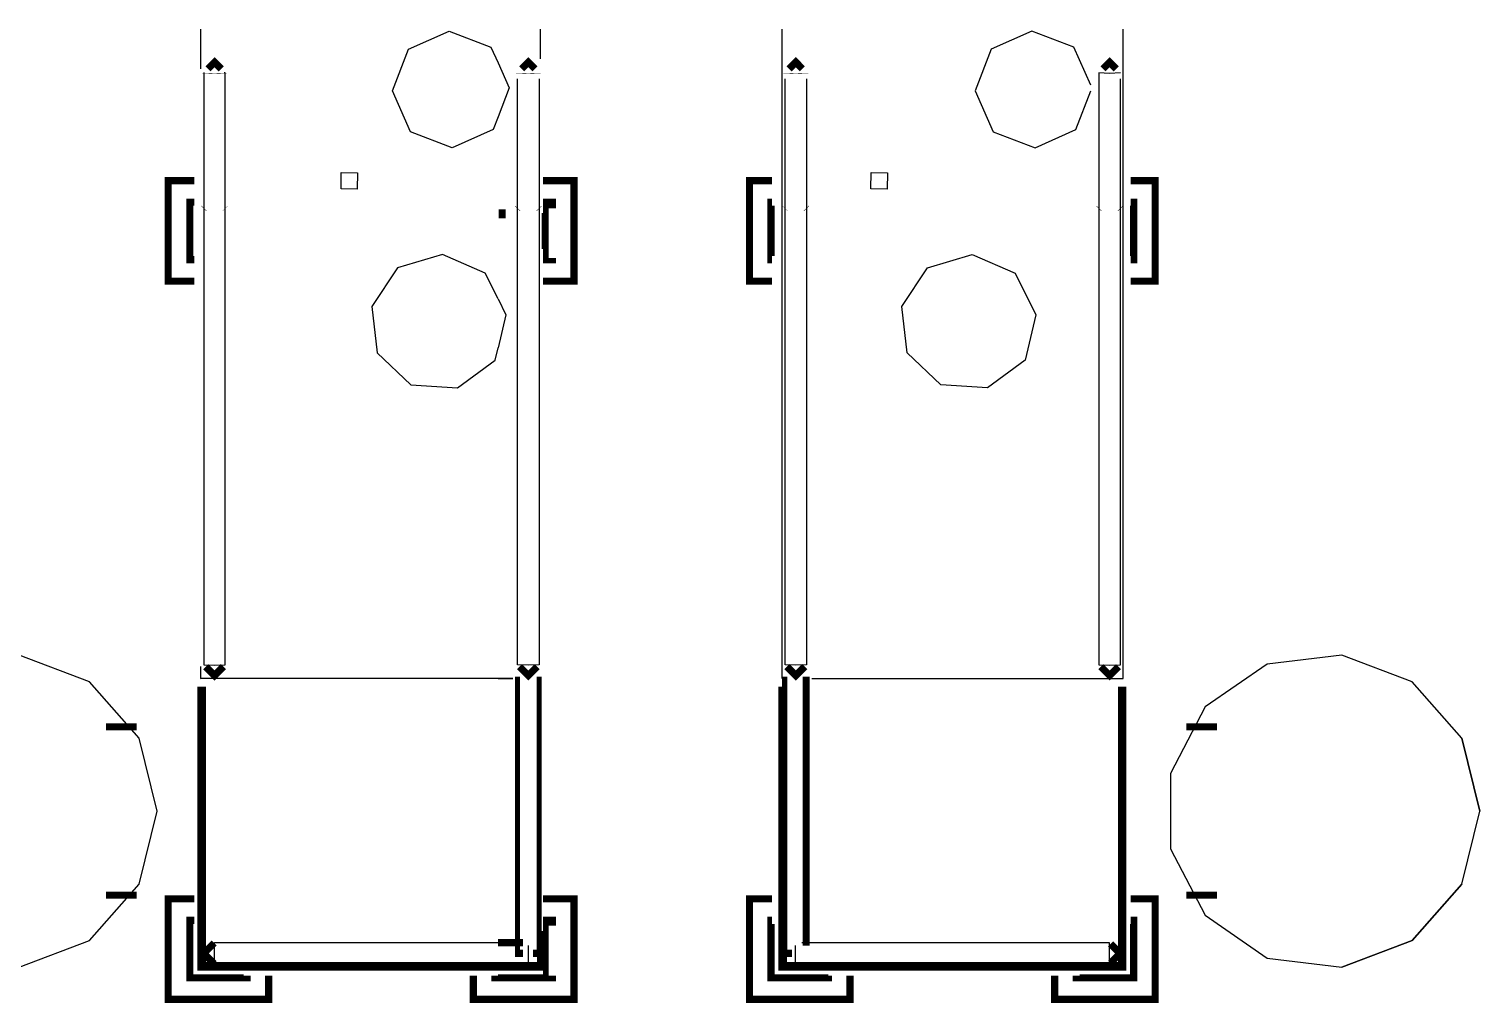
# Model space of a CAD drawing. Extents: x -57244 to 324435, y 15553 to 159369.
# Drawn here: x 182470 to 186512, y 65152 to 67864 of the extents above; entities that cross this region are included whole.
import ezdxf

# ---------------------------------------------------------------- set-up
doc = ezdxf.new("R2010")
doc.units = 0
doc.header["$LTSCALE"] = 2000
doc.header["$MEASUREMENT"] = 0
doc.linetypes.add('HIDDEN', pattern=[0.375, 0.25, -0.125])
doc.layers.add('BASE', color=253, linetype='CONTINUOUS')

msp = doc.modelspace()

# ---------------------------------------------------------------- linework, layer by layer
at = {"layer": 'BASE', "linetype": 'Continuous'}
for p, q in [((182948.2, 67864.2, 2522.9), (182948.2, 67753.2, 2517.4)), ((183895.2, 67780.9, 2518.7), (183895.2, 67864.2, 2522.9)), ((183776.8, 66055.9, 2432.5), (182948.2, 66056, 2432.5)), ((183776.8, 66056, 2432.1), (183818.4, 66056, 2432.1)), ((183818.4, 66055.9, 2432.5), (183776.8, 66055.9, 2432.5)), ((184567.2, 66060.8, 2433.3), (184567.2, 66056, 2433))]:
    msp.add_line(p, q, dxfattribs=at)
at = {"layer": 'BASE', "linetype": 'HIDDEN'}
for p, q in [((185919.1, 66095.4, -0.1), (185746.8, 65976.4, -0.1)), ((182746, 65925.4, -0.1), (182754.3, 65916, -0.1)), ((182754.3, 65916, -0.1), (182754.3, 65916, 2199.9)), ((185720, 65925.3, -0.1), (185715.1, 65916, -0.1)), ((182827.8, 65686.3, -0.1), (182777.6, 65889.6, -0.1)), ((186461.6, 65889.6, -0.1), (186511.8, 65686.3, -0.1)), ((182746, 65447.3, -0.1), (182746, 65447.3, 2199.9)), ((185715.1, 65456.6, 378), (185715.1, 65456.6, 2199.9)), ((182443, 65252, -0.1), (182638.8, 65326.2, -0.1))]:
    msp.add_line(p, q, dxfattribs=at)
at = {"layer": 'BASE', "linetype": 'Continuous', "extrusion": (-8.24638e-06, -0.050104, 0.998744), "elevation": -877}
msp.add_lwpolyline([(183765.7, 67690.8), (183752.1, 67655.4), (183638.3, 67604.7), (183522.1, 67649.4), (183471.4, 67763.1), (183516, 67879.3), (183629.8, 67930), (183746, 67885.4), (183765.6, 67841.3)], dxfattribs=at)
at = {"layer": 'BASE', "linetype": 'Continuous', "extrusion": (0, -0.049944, 0.998752), "elevation": -869.2}
msp.add_lwpolyline([(184567.2, 67905.5), (184567.2, 66095.1), (184567.5, 66095.1)], dxfattribs=at)
at = {"layer": 'BASE', "linetype": 'Continuous', "extrusion": (0.000529603, -0.050198, 0.998739), "elevation": -788.2}
msp.add_lwpolyline([(185337.3, 64145.6), (186204.7, 64136.4), (186223.8, 65946.8)], dxfattribs=at)
at = {"layer": 'BASE', "linetype": 'Continuous', "extrusion": (-2.34679e-06, -0.050104, 0.998744), "elevation": -875.4}
msp.add_lwpolyline([(185424.4, 67757.5), (185377, 67863.9), (185260.7, 67908.5), (185147, 67857.9), (185102.4, 67741.6), (185153, 67627.9), (185269.3, 67583.3), (185383, 67633.9), (185424.4, 67741.6)], dxfattribs=at)
at = {"layer": 'BASE', "linetype": 'Continuous'}
for points, const_width, elevation in [([(183005.7, 67753.2), (182987.2, 67771.7), (182968.7, 67753.2)], 20, 3068.9), ([(183005.7, 67753.2), (182987.2, 67771.7), (182968.7, 67753.2)], 20, 3568.9), ([(183879.7, 67753.2), (183861.2, 67771.7), (183842.7, 67753.2)], 20, 3568.9), ([(183861.2, 67771.7), (183842.7, 67753.2)], 20, 3068.9), ([(184624.7, 67753.2), (184606.2, 67771.7), (184587.7, 67753.2)], 20, 3569.4), ([(184624.7, 67753.2), (184606.2, 67771.7)], 20, 3069.4), ([(185498.7, 67753.2), (185480.2, 67771.7), (185461.7, 67753.2)], 20, 3569.4), ([(185461.7, 67753.2), (185480.2, 67771.7)], 20, 3069.4), ([(182930.6, 67442), (182858.2, 67442), (182858.2, 67162), (182930.6, 67162)], 20, 200), ([(183901.6, 67162), (183988.2, 67162), (183988.2, 67442), (183901.6, 67442)], 20, 200), ([(184539.7, 67162), (184477.2, 67162), (184477.2, 67442), (184539.7, 67442)], 20, 200), ([(185538.5, 67162), (185607.2, 67162), (185607.2, 67442), (185538.5, 67442)], 20, 200), ([(182930.6, 67382), (182918.2, 67382), (182918.2, 67222), (182930.6, 67222)], 20, 215), ([(182957.2, 67364), (182958, 67364.8)], 20, 3549.5), ([(183017.2, 67364), (183016.4, 67364.8)], 20, 3549.5), ([(183788.2, 67337), (183788.2, 67362)], 20, 1210), ([(183832, 67364.8), (183831.2, 67364)], 20, 3549.5), ([(183891.2, 67364), (183890.4, 67364.8)], 20, 3549.5), ([(183901.6, 67382), (183928.2, 67382), (183928.2, 67364.8)], 20, 215), ([(183901.6, 67362), (183908.2, 67362), (183908.2, 67242), (183901.6, 67242)], 20, 1210), ([(184539.7, 67222), (184537.2, 67222), (184537.2, 67382), (184539.7, 67382)], 20, 215), ([(184577, 67364.8), (184576.2, 67364)], 20, 3550), ([(184636.2, 67364), (184635.4, 67364.8)], 20, 3550), ([(185450.2, 67364), (185451, 67364.8)], 20, 3550), ([(185509.4, 67364.8), (185510.2, 67364)], 20, 3550), ([(185538.5, 67222), (185547.2, 67222), (185547.2, 67382), (185538.5, 67382)], 20, 215), ([(183928.2, 67226.1), (183928.2, 67222), (183901.6, 67222)], 20, 215), ([(184539.7, 67222), (184537.2, 67222)], 20, 200), ([(185547.2, 67222), (185538.5, 67222)], 20, 200), ([(183011.8, 66088.6), (182987.2, 66064), (182962.6, 66088.6)], 20, 3482.5), ([(183885.8, 66088.6), (183861.2, 66064), (183836.6, 66088.6)], 20, 3482.5), ([(184581.6, 66088.6), (184606.2, 66064), (184630.8, 66088.6)], 20, 3483), ([(185455.6, 66088.6), (185480.2, 66064), (185504.8, 66088.6)], 20, 3483), ([(182953.2, 66033.1), (182953.2, 65252), (182949.2, 65252), (182949.2, 66033.1)], 20, 2160), ([(183776.8, 65252), (182953.2, 65252), (182953.2, 66033.1)], 20, 2140), ([(182953.2, 66033.1), (182953.2, 65252), (183776.8, 65252)], 20, 2160), ([(184567.2, 66033.1), (184567.2, 65252)], 20, 1210), ([(184567.2, 66033.1), (184567.2, 65252), (184571.2, 65252), (184571.2, 65311.8)], 20, 2160), ([(184571.2, 65252), (185513.2, 65252), (185513.2, 66033.1)], 20, 2140), ([(185513.2, 66033.1), (185513.2, 65252), (184571.2, 65252), (184571.2, 65311.8)], 20, 2160), ([(184635.2, 65311.8), (184635.2, 66060.8)], 20, 3210), ([(185513.2, 66033.1), (185513.2, 65252), (185517.2, 65252), (185517.2, 66033.1)], 20, 2160), ([(185732.7, 65916), (185699.3, 65916)], 10, -0.1), ([(182736.4, 65456.6), (182765.3, 65456.6), (182765.3, 65447.3), (182736.4, 65447.3)], 10, -0.1), ([(182930.6, 65442), (182858.2, 65442), (182858.2, 65162), (183138.2, 65162), (183138.2, 65228.5)], 20, 200), ([(183901.6, 65442), (183988.2, 65442), (183988.2, 65162), (183776.8, 65162)], 20, 200), ([(184757.2, 65228.5), (184757.2, 65162), (184477.2, 65162), (184477.2, 65442), (184539.7, 65442)], 20, 200), ([(185538.5, 65442), (185607.2, 65442), (185607.2, 65162), (185327.2, 65162), (185327.2, 65228.5)], 20, 200), ([(185699.3, 65447.2), (185699.3, 65456.6)], 10, -0.1), ([(183078.2, 65228.5), (183078.2, 65222), (182918.2, 65222), (182918.2, 65382), (182930.6, 65382)], 20, 215), ([(182918.2, 65382), (182930.6, 65382)], 20, 200), ([(183928.2, 65367.3), (183928.2, 65382), (183901.6, 65382)], 20, 215), ([(183928.2, 65367.3), (183928.2, 65382), (183901.6, 65382)], 20, 200), ([(184697.2, 65228.5), (184697.2, 65222), (184537.2, 65222), (184537.2, 65382), (184539.7, 65382)], 20, 215), ([(185538.5, 65382), (185547.2, 65382), (185547.2, 65222), (185387.2, 65222), (185387.2, 65228.5)], 20, 215), ([(183901.6, 65362), (183908.2, 65362), (183908.2, 65242), (183901.6, 65242)], 20, 1210), ([(182986.1, 65261.1), (182957.2, 65290), (182986.1, 65318.9)], 20, 2160), ([(182986.1, 65261.1), (182957.2, 65290), (182986.1, 65318.9)], 20, 3210), ([(183776.8, 65320), (183846.1, 65320)], 20, 3210), ([(184571.2, 65311.8), (184571.2, 65256.3)], 20, 1210), ([(184571.2, 65252), (184571.2, 65311.8)], 20, 2160), ([(185483, 65263.8), (185509.2, 65290), (185483, 65316.2)], 20, 3210), ([(183895.2, 65284), (183895.2, 65252), (183776.8, 65252)], 20, 2160), ([(183895.2, 65284), (183895.2, 65252), (183899.2, 65252), (183899.2, 65284)], 20, 2160), ([(183776.8, 65256), (182953.2, 65256), (182953.2, 65252), (183776.8, 65252)], 20, 2160), ([(183078.2, 65222), (183078.2, 65228.5)], 20, 200), ([(183708.2, 65228.5), (183708.2, 65162), (183776.8, 65162)], 20, 200), ([(183776.8, 65222), (183768.2, 65222), (183768.2, 65228.5)], 20, 200), ([(183768.2, 65228.5), (183768.2, 65222), (183776.8, 65222)], 20, 215), ([(183776.8, 65252), (183895.2, 65252), (183895.2, 65256), (183776.8, 65256)], 20, 2160), ([(183776.8, 65252), (183895.2, 65252)], 20, 2140), ([(183928.2, 65228.5), (183928.2, 65222), (183776.8, 65222)], 20, 215), ([(183788.2, 65256.3), (183788.2, 65242)], 20, 1210), ([(183928.2, 65222), (183928.2, 65228.5)], 20, 200), ([(184537.2, 65222), (184697.2, 65222)], 20, 200), ([(185387.2, 65222), (185387.2, 65228.5)], 20, 200)]:
    msp.add_lwpolyline(points, dxfattribs=dict(at, const_width=const_width, elevation=elevation))
at = {"layer": 'BASE', "linetype": 'Continuous', "extrusion": (0, 0.998612, 0.052664), "const_width": 20, "elevation": 67835.7}
for points in [[(-183017.2, -3.6), (-182987.2, 26.4), (-182957.2, -3.6)], [(-183831.2, -3.6), (-183861.2, 26.4), (-183891.2, -3.6)], [(-184636.2, -3.1), (-184606.2, 26.9), (-184576.2, -3.1)]]:
    msp.add_lwpolyline(points, dxfattribs=at)
at = {"layer": 'BASE', "linetype": 'Continuous', "extrusion": (0.000303502, -0.050103, 0.998744), "elevation": -819.7}
msp.add_lwpolyline([(184183.9, 66698.1), (184214.5, 66628.2), (184183, 66547.6)], dxfattribs=at)
at = {"layer": 'BASE', "linetype": 'Continuous', "extrusion": (-0.051114, 0.998693, 0), "const_width": 20, "elevation": 58174}
msp.add_lwpolyline([(-188670.3, 3569.4), (-188675.4, 3564.3)], dxfattribs=at)
at = {"layer": 'BASE', "linetype": 'Continuous', "const_width": 20}
for points in [[(182930.6, 67442), (182858.2, 67442)], [(184477.2, 67162), (184539.7, 67162)], [(185607.2, 67162), (185538.5, 67162)], [(184539.7, 65442), (184477.2, 65442), (184477.2, 65162), (184757.2, 65162)], [(185607.2, 65442), (185607.2, 65162), (185327.2, 65162), (185327.2, 65228.5)], [(182858.2, 65162), (183138.2, 65162), (183138.2, 65228.5)], [(183776.8, 65162), (183708.2, 65162)]]:
    msp.add_lwpolyline(points, dxfattribs=at)
at = {"layer": 'BASE', "linetype": 'Continuous', "extrusion": (-0.000130488, -0.049803, 0.998759)}
for points, elevation in [([(183162.9, 67985.1), (183208.1, 67984.5), (183207.5, 67939.3), (183162.3, 67939.9)], -879.2), ([(184638.9, 67988.9), (184684.1, 67988.3), (184683.5, 67943.2), (184638.3, 67943.8)], -879.4)]:
    msp.add_lwpolyline(points, close=True, dxfattribs=dict(at, elevation=elevation))
at = {"layer": 'BASE', "linetype": 'Continuous', "extrusion": (-1.72523e-05, -0.050059, 0.998746), "elevation": -875.5}
msp.add_lwpolyline([(183753.6, 67216.5), (183717.7, 67288.5), (183598.5, 67340.3), (183473.9, 67303.3), (183402.2, 67194.9), (183417, 67065.8), (183511.3, 66976.4), (183641, 66968.5), (183745.4, 67045.9), (183753.7, 67080.3)], dxfattribs=at)
at = {"layer": 'BASE', "linetype": 'Continuous', "extrusion": (-1.33485e-05, -0.050058, 0.998746), "elevation": -874.7}
msp.add_lwpolyline([(185122.2, 66954.6), (184992.5, 66962.5), (184898.2, 67051.9), (184883.5, 67181.1), (184955.2, 67289.4), (185079.7, 67326.4), (185198.9, 67274.6), (185257, 67158.3), (185226.7, 67031.9)], close=True, dxfattribs=at)
at = {"layer": 'BASE', "linetype": 'Continuous', "extrusion": (0.000158316, -0.050084, 0.998745), "elevation": -844.9}
msp.add_lwpolyline([(183988, 66572.7), (184009.9, 66528.4), (183987.6, 66436.5)], dxfattribs=at)
at = {"layer": 'BASE', "linetype": 'HIDDEN', "elevation": 2199.9}
for points in [[(182062.8, 65976.4), (181965.5, 65791), (181965.5, 65581.6), (182062.8, 65396.2), (182235.1, 65277.2), (182443, 65252), (182638.8, 65326.2), (182777.6, 65483), (182827.8, 65686.3), (182777.6, 65889.6), (182638.8, 66046.4), (182443, 66120.6), (182235.1, 66095.4)], [(186127, 65252), (186322.8, 65326.2), (186461.6, 65483), (186511.8, 65686.3), (186461.6, 65889.6), (186322.8, 66046.4), (186127, 66120.6), (185919.1, 66095.4), (185746.8, 65976.4), (185649.5, 65791), (185649.5, 65581.6), (185746.8, 65396.2), (185919.1, 65277.2)]]:
    msp.add_lwpolyline(points, close=True, dxfattribs=at)
at = {"layer": 'BASE', "linetype": 'Continuous', "extrusion": (0.000506238, -0.050274, 0.998735), "elevation": -798.9}
msp.add_lwpolyline([(183604.4, 64284.2), (183604, 64251.6), (184432.6, 64243.3)], dxfattribs=at)
at = {"layer": 'BASE', "linetype": 'Continuous', "extrusion": (-0.707579, 0, 0.706634), "const_width": 20, "elevation": -127806.8}
msp.add_lwpolyline([(-65290, 132193.9), (-65290, 132172.7), (-66060.8, 132172.7)], dxfattribs=at)
at = {"layer": 'BASE', "linetype": 'Continuous', "extrusion": (0.707107, 0, 0.707107), "const_width": 20, "elevation": 132300.5}
msp.add_lwpolyline([(66060.8, -127760.9), (65290, -127760.9), (65290, -127736.4)], dxfattribs=at)
at = {"layer": 'BASE', "linetype": 'Continuous', "extrusion": (-0.707107, 0, 0.707107), "const_width": 20, "elevation": -128244.6}
msp.add_lwpolyline([(-66060.8, 132784.2), (-65290, 132784.2), (-65290, 132812.5)], dxfattribs=at)
at = {"layer": 'BASE', "linetype": 'Continuous'}
for points, const_width, elevation in [([(182690.3, 65916), (182765.3, 65916), (182765.3, 65925.4), (182690.3, 65925.4)], 10, 2199.9), ([(185699.3, 65925.3), (185699.3, 65916), (185774.3, 65916), (185774.3, 65925.3)], 10, 2199.9), ([(182765.3, 65456.6), (182690.3, 65456.6), (182690.3, 65447.3), (182765.3, 65447.3)], 10, 2199.9), ([(185774.3, 65447.2), (185774.3, 65456.6), (185699.3, 65456.6), (185699.3, 65447.2)], 10, 2199.9), ([(184571.2, 65256), (185513.2, 65256), (185513.2, 65252), (184571.2, 65252)], 20, 2160)]:
    msp.add_lwpolyline(points, close=True, dxfattribs=dict(at, const_width=const_width, elevation=elevation))
at = {"layer": 'BASE', "linetype": 'HIDDEN'}
for points, elevation in [([(182746, 65925.4), (182690.3, 65925.4), (182690.3, 65916), (182754.3, 65916)], 2199.9), ([(186461.6, 65483), (186322.8, 65326.2), (186127, 65252)], -0.1)]:
    msp.add_lwpolyline(points, dxfattribs=dict(at, elevation=elevation))
at = {"layer": 'BASE', "linetype": 'HIDDEN', "extrusion": (0.885573, 0.464501, 0), "elevation": 194868.9}
msp.add_lwpolyline([(-28308.8, 2199.9), (-28308.8, -0.1), (-28298.2, -0.1)], dxfattribs=at)
at = {"layer": 'BASE', "linetype": 'Continuous', "extrusion": (0.707107, 0.707107, 0), "const_width": 20, "elevation": 176176.5}
msp.add_lwpolyline([(-83800.1, 3210), (-83842.5, 3240), (-83842.5, 3240)], dxfattribs=at)
at = {"layer": 'BASE', "linetype": 'Continuous', "extrusion": (0.707685, -0.706528, 0), "const_width": 20, "elevation": 84513.1}
msp.add_lwpolyline([(176675.9, 3210), (176658.6, 3222.3)], dxfattribs=at)
at = {"layer": 'BASE', "linetype": 'Continuous'}
for points in [[(182958.4, 67741.8, 3567.7), (182957.2, 67741.7, 3568.9), (182957.2, 66094, 3482.5), (182987.2, 66092.4, 3512.5), (183017.2, 66094, 3482.5), (183017.2, 67741.7, 3568.9), (183013.8, 67741.9, 3565.5)], [(185510.2, 67741.7, 3569.4), (185480.2, 67740.1, 3599.3), (185450.2, 67741.7, 3569.4), (185450.2, 66094, 3483), (185480.2, 66092.4, 3513), (185510.2, 66094, 3483), (185510.2, 67725.4, 3568.5)], [(183891.2, 67725.4, 3568), (183891.2, 66094, 3482.5), (183861.2, 66092.4, 3512.5), (183831.2, 66094, 3482.5), (183831.2, 67725.4, 3568)], [(184636.2, 67725.4, 3568.5), (184636.2, 66094, 3483), (184606.2, 66092.4, 3513), (184576.2, 66094, 3483), (184576.2, 67725.4, 3568.5)], [(183776.8, 65260, 3210), (182987.2, 65260, 3210), (182987.2, 65290, 3240), (182987.2, 65320, 3210), (183776.8, 65320, 3210)], [(183861.2, 65311.8, 3218.2), (183861.2, 65290, 3240), (183861.2, 65260, 3210), (183776.8, 65260, 3210)], [(184623, 65320, 3210), (185479.2, 65320, 3210), (185479.2, 65290, 3240), (185479.2, 65260, 3210), (184605.2, 65260, 3210), (184605.2, 65290, 3240), (184605.2, 65311.8, 3218.2)]]:
    msp.add_polyline3d(points, dxfattribs=at)
at = {"layer": 'BASE', "linetype": 'HIDDEN'}
msp.add_polyline3d([(182746, 65447.3, -0.1), (182754.3, 65456.6, -0.1), (182754.3, 65456.6, 2199.9), (182690.3, 65456.6, 2199.9), (182690.3, 65447.3, 2199.9), (182746, 65447.3, 2199.9)], dxfattribs=at)

doc.saveas('drawing.dxf')
